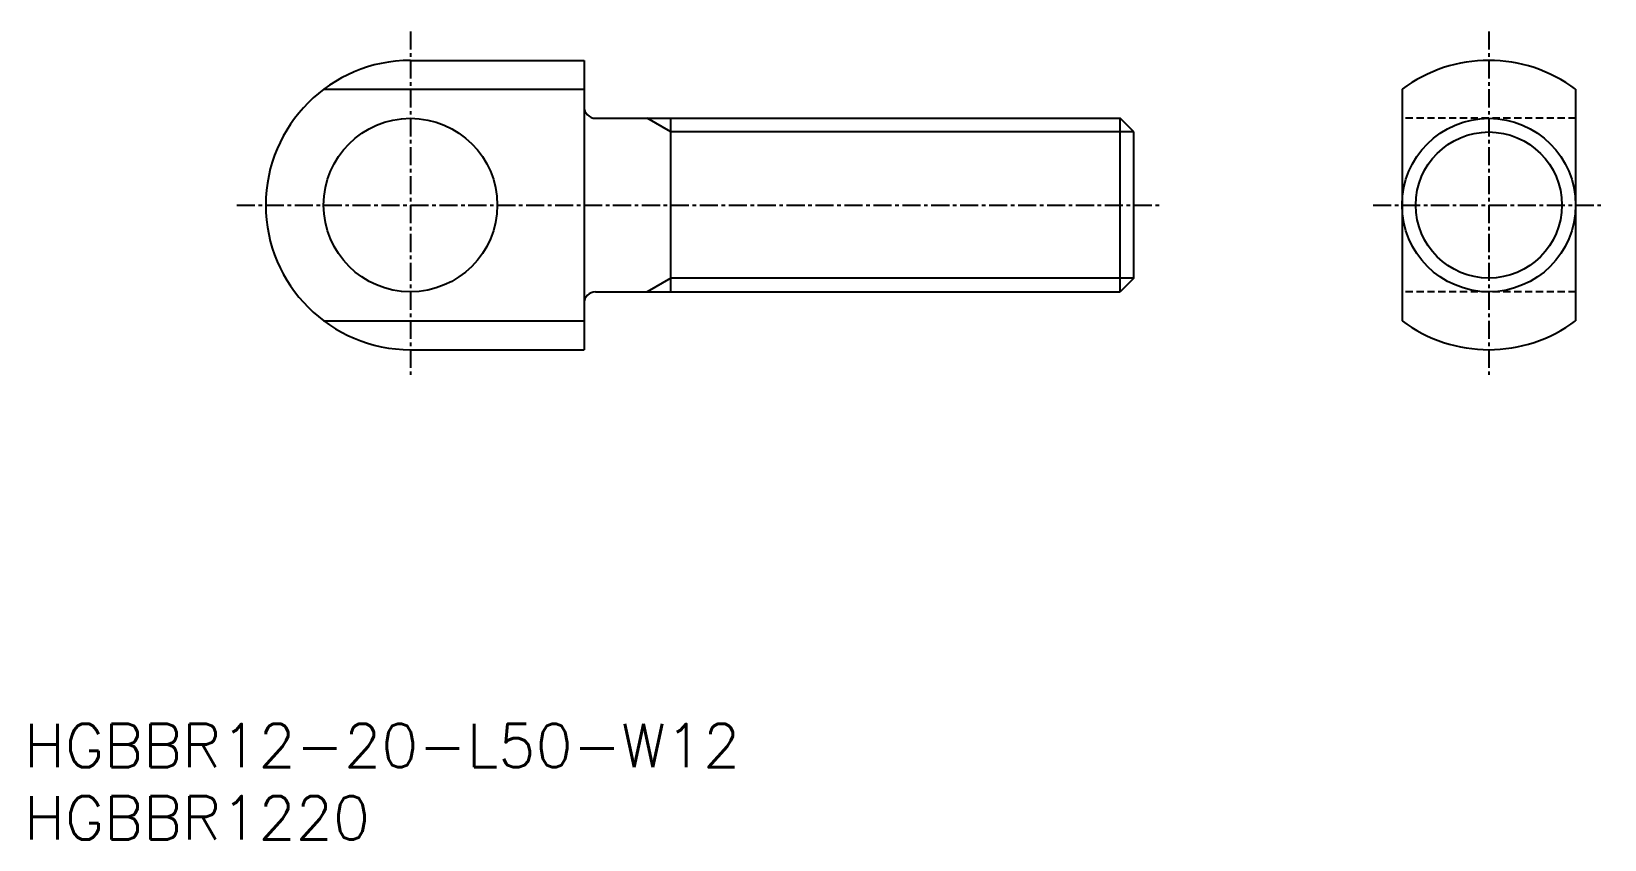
# Model space of a CAD drawing. Extents: x 1 to 109, y 0 to 56.
import ezdxf
from ezdxf.enums import TextEntityAlignment as Align

# ---------------------------------------------------------------- set-up
doc = ezdxf.new("R2010")
doc.units = 0
doc.linetypes.add('CENTER', pattern=[2, 1.25, -0.25, 0.25, -0.25])
doc.linetypes.add('DASHED', pattern=[0.75, 0.5, -0.25])
doc.layers.get('0').update_dxf_attribs({"linetype": 'CONTINUOUS'})
doc.layers.add('CENTER', color=1, linetype='CENTER')
doc.styles.get("Standard").update_dxf_attribs({"font": 'txt.shx'})

msp = doc.modelspace()

# ---------------------------------------------------------------- linework, layer by layer
at = {"color": 7, "linetype": 'CONTINUOUS'}
for p, q in [((26.71, 53.87), (38.71, 53.87)), ((38.71, 53.87), (38.71, 33.87)), ((20.71, 51.87), (38.71, 51.87)), ((95.25, 51.87), (95.25, 35.87)), ((107.25, 51.87), (107.25, 35.87)), ((39.51, 49.87), (75.76, 49.87)), ((44.71, 37.87), (44.71, 49.87)), ((76.71, 48.92), (75.76, 49.87)), ((75.76, 37.87), (75.76, 49.87)), ((76.71, 38.82), (76.71, 48.92)), ((16.71, 43.87), (16.71, 43.87)), ((76.71, 43.87), (76.71, 43.87)), ((76.71, 41.35), (76.71, 41.35)), ((76.71, 38.82), (75.76, 37.87)), ((39.51, 37.87), (75.76, 37.87)), ((20.71, 35.87), (38.71, 35.87)), ((26.71, 33.87), (38.71, 33.87))]:
    msp.add_line(p, q, dxfattribs=at)
at = {"color": 3, "linetype": 'CONTINUOUS'}
for p, q in [((44.71, 48.92), (43.07, 49.87)), ((76.71, 48.92), (44.71, 48.92)), ((44.71, 38.82), (43.07, 37.87)), ((76.71, 38.82), (44.71, 38.82))]:
    msp.add_line(p, q, dxfattribs=at)
at = {"color": 3, "linetype": 'DASHED'}
for p, q in [((107.25, 49.87), (95.25, 49.87)), ((107.25, 37.87), (95.25, 37.87))]:
    msp.add_line(p, q, dxfattribs=at)
at = {"color": 7, "linetype": 'CONTINUOUS'}
for centre in [(26.71, 43.87), (101.25, 43.87)]:
    msp.add_circle(centre, 6, dxfattribs=at)
at = {"color": 3, "linetype": 'CONTINUOUS'}
msp.add_circle((101.25, 43.87), 5.05, dxfattribs=at)
at = {"color": 7, "linetype": 'CONTINUOUS'}
for centre, radius, start, end in [((26.71, 43.87), 10, 90, 180), ((101.25, 43.87), 10, 53.1301, 126.8699), ((39.51, 50.67), 0.8, 180, 270), ((26.71, 43.87), 10, 180, 270), ((39.51, 37.07), 0.8, 90, 180), ((101.25, 43.87), 10, 233.1301, 306.8699)]:
    msp.add_arc(centre, radius, start, end, dxfattribs=at)
at = {"layer": 'CENTER', "color": 1, "linetype": 'CENTER'}
for p, q in [((26.71, 55.87), (26.71, 31.87)), ((26.71, 55.87), (26.71, 31.87)), ((101.25, 55.87), (101.25, 31.87)), ((14.71, 43.87), (78.71, 43.87)), ((93.25, 43.87), (109.25, 43.87))]:
    msp.add_line(p, q, dxfattribs=at)

# ---------------------------------------------------------------- texts
at = {"color": 7, "linetype": 'CONTINUOUS'}
for s, p in [('HGBBR12-20-L50-W12', (0, 6.5)), ('HGBBR1220', (0, 1.5))]:
    msp.add_text(s, height=3, dxfattribs=at).set_placement(p, align=Align.MIDDLE_LEFT)

doc.saveas('drawing.dxf')
